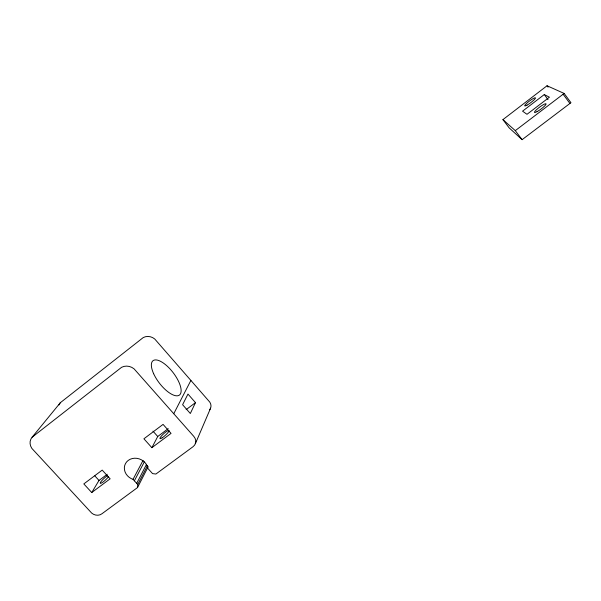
<?xml version="1.0" encoding="UTF-8"?>
<svg xmlns="http://www.w3.org/2000/svg" width="601" height="601" viewBox="0 0 601 601"><rect width="100%" height="100%" fill="white"/><g stroke="black" fill="none" stroke-linecap="round" stroke-linejoin="round"><path stroke-width="0.9" d="M209.689 409.762A7.347 6.709 22.1 0 0 209.757 402.077L154.727 338.987A10.089 9.263 30.1 0 0 143.256 337.552L60.401 402.655L32.101 437.227A10.705 9.361 30.3 0 0 31.845 448.391L91.66 513.059A7.783 6.761 24.8 0 0 101.854 513.817L137.554 487.546L137.734 484.519L147.553 465.407M195.333 443.756L210.575 408.207M195.483 402.632L190.329 413.503L182.599 404.721L187.97 394.061L195.483 402.632L186.152 409.634M137.554 487.546L148.222 466.654M173.764 413.713L190.908 380.395M136.682 483.362L146.546 464.288M134.376 480.815L144.338 461.838M151.873 447.685L171.045 433.381L163.066 424.396L143.902 438.79L151.873 447.685L157.74 436.491L168.22 428.648M137.734 484.519L133.039 479.343L143.053 460.419M91.743 492.535L110.141 478.809L102.2 470.11L83.817 483.918L91.743 492.535L99.007 480.439L107.248 474.272M32.101 437.227L121.605 367.294A11.006 9.984 29.4 0 1 134.106 368.879L193.755 436.334A8.008 7.22 21.9 0 1 192.951 446.776L155.892 474.046L152.549 473.603L147.846 468.389L147.418 466.646A12.058 10.683 24.2 0 0 128.276 460.381A12.058 10.683 24.2 0 0 131.251 478.621L133.039 479.343M502.932 119.622L515.297 130.635L564.144 93.44L570.95 102.688L522.104 139.672L509.13 127.848L502.932 119.622L547.045 85.755L564.144 93.44M544.273 94.567L522.554 111.162L526.994 114.303L549.427 97.204L544.273 94.567L548.007 99.608M94.853 475.902L99.007 480.439M152.97 431.142L157.74 436.491M515.297 130.635L522.104 139.672M547.045 85.755L548.082 87.153M563.152 94.274L569.958 103.515M59.003 404.954A9.834 8.73 30.8 0 1 60.401 402.655M108.458 476.811A6.108 1.074 -42.6 0 1 102.095 482.663A6.108 1.074 -42.6 0 1 101.051 481.566A6.108 1.074 -42.6 0 1 107.414 475.714M162.12 437.844A6.123 1.142 -41.9 0 0 169.121 430.677A6.123 1.142 -41.9 0 0 162.255 435.116A6.123 1.142 -41.9 0 0 162.12 437.844M527.009 105.145A6.724 1.044 -36.9 0 0 535.468 98.068A6.724 1.044 -36.9 0 0 527.738 102.38A6.724 1.044 -36.9 0 0 527.009 105.145M537.069 111.621A7.197 1.187 -36.6 0 0 546.114 104.056A7.197 1.187 -36.6 0 0 537.737 108.601A7.197 1.187 -36.6 0 0 537.069 111.621M153.653 373.739A21.674 8.647 52.4 0 0 179.421 395.075A21.674 8.647 52.4 0 0 165.658 364.784A21.674 8.647 52.4 0 0 153.653 373.739"/></g></svg>
